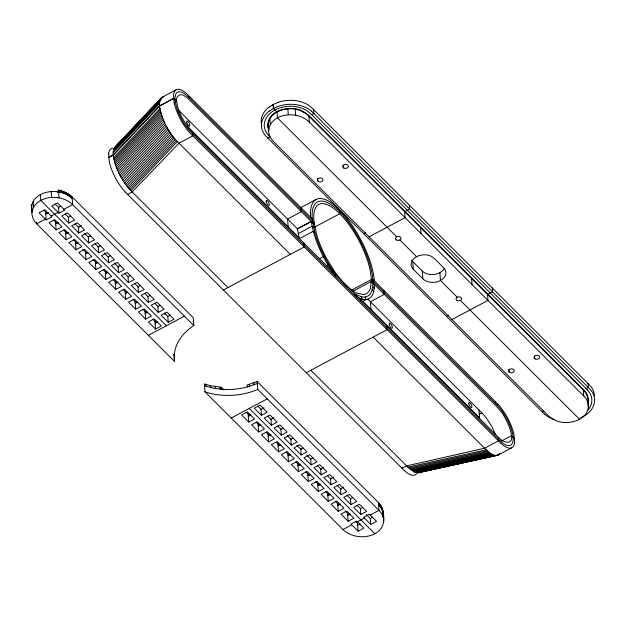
<?xml version="1.0" encoding="UTF-8"?>
<svg xmlns="http://www.w3.org/2000/svg" width="626" height="626" viewBox="0 0 626 626"><rect width="100%" height="100%" fill="white"/><g stroke="black" fill="none" stroke-linecap="round" stroke-linejoin="round"><path stroke-width="0.94" d="M204.491 385.913L215.399 388.574L225.117 389.482A56.763 40.487 -4.5 0 0 244.743 387.588L247.293 386.931L247.137 384.967L257.184 381.563L378.362 502.498L378.511 504.454C384.857 511.239 386.242 524.142 379.02 530.825C370.709 538.078 357.915 538.399 348.369 533.462A27.012 19.265 -4.5 0 1 342.954 529.526L204.952 391.798L204.342 383.949L210.539 385.71L221.135 387.283L223.834 389.982M374.544 284.642L373.542 292.405A56.207 20.525 62 0 1 367.259 299.345L366.32 299.478A41.958 15.321 62 0 1 362.266 299.251L355.56 296.372L354.934 294.024L361.28 296.74A39.853 14.555 62 0 0 365.122 296.959L366.022 296.826A53.39 19.5 62 0 0 371.993 290.237L372.861 285.315L372.814 279.298A53.39 19.5 62 0 0 339.597 211.768L339.37 209.733L336.671 207.175A56.207 20.525 62 0 0 310.652 217.261M31.496 207.762L31.347 204.459L31.973 214.515L33.139 218.865A27.012 19.265 -4.5 0 0 36.644 223.818L174.638 361.546L174.067 354.339M587.978 401.587L587.83 398.285L586.812 395.037A27.012 19.265 -4.5 0 0 583.307 390.084L308.853 116.17A27.012 19.265 -4.5 0 0 303.438 112.226C290.754 104.018 264.07 110.974 268.89 129.324M268.617 129.731L268.765 133.033L269.79 136.28A27.012 19.265 -4.5 0 0 273.288 141.233L547.75 415.148A27.012 19.265 -4.5 0 0 553.157 419.091C566.084 427.73 593.902 419.569 587.274 400.93A27.012 19.265 -4.5 0 0 583.768 395.976L309.314 122.062A27.012 19.265 -4.5 0 0 303.9 118.118C292.162 111.522 271.269 114.417 268.617 129.731L268.155 123.838M383.652 521.849L383.495 518.555L382.478 515.308A27.012 19.265 -4.5 0 0 378.973 510.346L257.802 389.411L257.184 381.563M108.658 153.918L109.26 161.586A28.334 10.345 62 0 0 125.27 192.033M227.974 287.553L130.92 190.695C123.627 183.121 118.369 173.692 115.09 163.73C113.791 158.315 110.528 149.082 116.906 145.811L119.558 143.002M290.323 254.367L177.338 141.601C170.413 134.441 165.381 125.583 162.032 116.24C160.483 110.372 156.883 101.451 162.674 96.928L176.524 89.557M514.611 442.441L514.009 434.765A28.334 10.345 62 0 0 497.999 404.318M31.965 212.316C34.618 197.002 55.511 194.107 67.256 200.703A27.012 19.265 -4.5 0 1 72.663 204.647L193.841 325.583L191.094 327.461A56.763 40.487 -4.5 0 0 174.404 360.232L174.638 361.546M383.065 517.037C383.644 511.818 382.408 506.16 378.362 502.498M588.143 403.833L588.542 399.365L587.352 394.912A27.552 19.649 -4.5 0 0 583.768 389.841L309.307 115.92A27.552 19.649 -4.5 0 0 303.767 111.89C290.511 103.071 262.044 111.428 268.781 130.521M57.67 192.581L58.429 190.046L61.301 190.719L67.843 193.536L72.045 196.791L193.223 317.726L193.841 325.583M63.891 209.319L72.663 204.647L72.201 198.755C60.644 185.406 27.466 190.774 32.239 211.909L32.082 209.937M499.783 453.318C496.136 458.655 489.305 453.036 486.199 449.844L373.206 337.078M174.145 102.656L173.543 94.98A28.334 10.345 62 0 1 187.08 94.017L312.249 218.85L315.081 233.435A53.39 19.5 62 0 0 323.196 254.086L324.268 256.175A39.853 14.555 62 0 0 328.728 264.25L326.373 265.917M114.66 147.313L161.547 97.687M114.253 147.947L162.079 97.257M116.256 146.03L119.574 142.517M123.549 138.315L130.85 130.599M134.16 127.086L142.118 118.674M145.435 115.168L152.728 107.453M156.038 103.947L162.674 96.928L164.02 96.607M113.909 148.683L160.319 99.589M127.516 134.59L130.834 131.084M138.784 122.665L141.437 119.856M149.395 111.444L152.713 107.938M160.671 99.518L163.323 96.717M113.627 149.52L160.045 100.418M113.416 150.443L159.833 101.349M113.275 151.453L159.693 102.359M113.204 152.58L159.614 103.486M113.603 157.65L160.013 108.556M113.877 159.129L160.295 110.027M114.222 160.624L160.632 111.522M114.621 162.157L161.038 113.063M115.09 163.73L161.5 114.636M115.622 165.342L162.032 116.24M116.209 166.97L162.619 117.876M116.851 168.621L163.261 119.527M117.547 170.28L163.965 121.186M118.298 171.939L164.708 122.845M119.096 173.598L165.507 124.504M119.934 175.249L166.344 126.155M120.818 176.876L167.228 127.782M121.734 178.48L168.144 129.386M122.68 180.053L169.098 130.959M123.658 181.587L170.076 132.493M124.66 183.074L171.078 133.98M125.685 184.513L172.095 135.412M126.726 185.891L173.136 136.797M127.774 187.205L174.184 138.111M128.831 188.457L175.241 139.355M129.895 189.631L176.305 140.529M130.92 190.695L177.338 141.601M268.953 107.203L273.312 104.417L277.975 102.398M269.266 111.131L273.625 108.345L278.288 106.326A28.334 20.204 -4.5 0 1 311.529 111.24M108.642 157.314L113.259 154.857L159.677 105.755L173.527 98.384L176.728 101.694C177.807 110.685 182.291 118.917 187.518 126.17A27.552 10.063 62 0 0 192.143 131.554L498.484 437.284A27.552 10.063 62 0 0 502.975 441.001C521.466 449.053 505.323 415.594 500.636 411.251A27.552 10.063 62 0 0 496.011 405.867L371.328 281.434L352.571 291.419M108.666 157.572L113.283 155.115L159.693 106.021L173.551 98.642L175.131 100.097A25.494 9.312 62 0 0 191.055 132.211L499.877 440.485M45.753 214.061L48.452 212.629M60.769 206.071L58.461 207.3L58.922 213.192L64.697 210.117L57.537 202.973L51.762 206.048L58.922 213.192M45.416 219.155L36.644 223.826L36.511 222.136M51.191 216.08L58.116 212.394M46.222 219.953L51.989 216.878L44.837 209.733L39.062 212.809L46.222 219.953L45.604 212.097M55.698 223.983L58.39 222.551M70.707 215.993L68.398 217.222L68.86 223.114L74.635 220.039L67.475 212.895L61.7 215.97L68.86 223.114M56.16 229.875L61.935 226.8L54.775 219.656L49 222.731L56.16 229.875L55.542 222.019M127.563 194.412L132.18 191.955L178.958 143.213L192.808 135.842L192.659 133.878M65.636 233.905L68.328 232.465M81.411 225.501L78.336 227.144L78.798 233.029L84.573 229.961L77.413 222.817L71.638 225.884L78.798 233.029M66.098 239.789L71.873 236.722L64.713 229.578L58.938 232.645L66.098 239.789L65.48 231.941M267.74 138.049L270.049 136.82L268.812 135.584M311.615 114.691L313.923 113.462L313.618 109.534M75.574 243.819L78.047 242.505M88.736 242.951L81.583 235.806L87.35 232.731L94.51 239.875L88.736 242.951L88.274 237.058L90.747 235.744M76.036 249.711L81.81 246.636L74.651 239.492L68.876 242.567L76.036 249.711L75.417 241.855M85.512 253.741L87.984 252.427M100.692 245.666L98.212 246.98L98.681 252.873L104.448 249.797L97.296 242.653L91.521 245.728L98.681 252.873M85.981 259.634L91.748 256.558L84.588 249.414L78.821 252.489L85.981 259.634L85.363 251.777M95.457 263.663L97.93 262.341M108.619 262.795L101.459 255.643L107.234 252.575L114.394 259.72L108.619 262.795L108.157 256.903L110.63 255.58M95.919 269.556L101.694 266.48L94.534 259.336L88.759 262.404L95.919 269.556L95.301 261.699M105.395 273.578L107.868 272.263M120.568 265.502L118.095 266.817L118.557 272.709L124.331 269.634L117.172 262.49L111.397 265.565L118.557 272.709M105.857 279.47L111.631 276.395L104.472 269.25L98.697 272.326L105.857 279.47L105.238 271.614M115.333 283.5L117.805 282.185M130.505 275.424L128.033 276.739L128.494 282.631L134.269 279.556L127.109 272.412L121.334 275.487L128.494 282.631M115.794 289.392L121.569 286.317L114.409 279.173L108.634 282.248L115.794 289.392L115.176 281.536M125.27 293.422L127.743 292.099M140.451 285.339L137.97 286.661L138.44 292.553L144.207 289.478L137.047 282.334L131.28 285.401L138.44 292.553M125.732 299.314L131.507 296.239L124.347 289.095L118.572 292.162L125.732 299.314L125.114 291.458M300.613 207.715L316.122 199.459M135.208 303.336L137.689 302.022M150.389 295.261L147.916 296.575L148.378 302.468L154.153 299.4L146.993 292.248L141.218 295.323L148.378 302.468M135.678 309.228L141.445 306.161L134.293 299.009L128.518 302.084L135.678 309.228L135.059 301.38M314.753 232.207L313.282 231.284L299.424 238.655L297.28 228.74L311.138 221.361L313.634 232.614A56.207 20.525 62 0 0 322.179 254.352L323.306 256.55A41.958 15.321 62 0 0 328.001 265.048L335.364 276.215L335.692 274.822L328.728 264.25M297.327 229.022L311.185 221.643L312.742 222.966M145.154 313.258L147.173 312.186M160.162 305.269L157.854 306.497L158.315 312.39L164.09 309.314L156.93 302.17L151.156 305.245L158.315 312.39M298.195 233.662L312.053 226.283L313.571 227.41M314.174 227.348L339.754 213.732L339.37 209.733M145.615 319.15L151.39 316.075L144.23 308.931L138.456 312.006L145.615 319.15L144.997 311.294M155.091 323.18L157.564 321.866M168.253 322.312L161.093 315.168L166.868 312.092L174.028 319.237L168.253 322.312L167.791 316.42L170.264 315.105M223.357 290.01L304.181 246.988L303.876 243.06M155.553 329.073L161.328 325.997L154.168 318.853L148.393 321.928L155.553 329.073L154.935 321.216M148.37 335.333L184.396 316.153M363.534 233.647L365.842 232.418M405.1 211.525L409.717 209.068L409.412 205.14M319.229 258.718L324.268 256.175M369.074 236.839L405.1 217.66L404.639 211.768M351.695 290.041L371.304 279.603L497.091 405.139M360.639 300.12L362.266 299.251L361.28 296.74M362.243 301.646L366.32 299.478L365.122 296.959M306.239 372.728L387.064 329.706L386.751 325.778M231.221 418.012L267.247 398.84M248.287 416.188L250.979 414.756M264.062 407.792L260.987 409.427L261.449 415.32L267.224 412.244L260.064 405.1L254.289 408.175L261.449 415.32M446.416 316.365L448.725 315.136M487.983 294.236L492.599 291.779L492.286 287.85M248.749 422.08L254.524 419.005L247.364 411.861L241.589 414.936L248.749 422.08L248.131 414.224M451.956 319.55L487.983 300.37L487.521 294.486M258.225 426.11L260.917 424.678M274.008 417.706L270.925 419.35L271.387 425.242L277.161 422.167L270.002 415.022L264.227 418.09L271.387 425.242M258.687 432.003L264.462 428.927L257.302 421.783L251.527 424.858L258.687 432.003L258.068 424.146M268.163 436.025L270.862 434.593M283.171 428.035L280.863 429.264L281.332 435.156L287.099 432.089L279.939 424.937L274.172 428.012L281.332 435.156M268.624 441.917L274.399 438.849L267.239 431.697L261.472 434.773L268.624 441.917L268.006 434.068M278.1 445.947L280.8 444.515M293.117 437.957L290.808 439.186L291.27 445.078L297.045 442.003L289.885 434.859L284.11 437.934L291.27 445.078M278.57 451.839L284.337 448.764L277.185 441.62L271.41 444.695L278.57 451.839L277.952 443.983M288.046 455.869L290.738 454.437M303.054 447.88L300.746 449.108L301.208 455L306.983 451.925L299.823 444.781L294.048 447.856L301.208 455M288.508 461.761L294.283 458.686L287.123 451.542L281.348 454.617L288.508 461.761L287.89 453.905M297.984 465.791L300.676 464.351M312.992 457.794L310.684 459.03L311.145 464.915L316.92 461.847L309.76 454.703L303.986 457.77L311.145 464.915M298.445 471.675L304.22 468.608L297.06 461.464L291.286 464.531L298.445 471.675L297.827 463.827M307.922 475.705L310.613 474.273M323.705 467.309L320.622 468.944L321.083 474.837L326.858 471.761L319.698 464.617L313.931 467.692L321.083 474.837M308.383 481.597L314.158 478.522L306.998 471.378L301.223 474.453L308.383 481.597L307.765 473.741M317.859 485.627L320.559 484.195M333.642 477.223L330.559 478.867L331.029 484.759L336.796 481.684L329.644 474.539L323.869 477.615L331.029 484.759M318.329 491.52L324.096 488.444L316.936 481.3L311.169 484.375L318.329 491.52L317.711 483.663M327.805 495.549L330.497 494.11M343.58 487.145L340.505 488.789L340.967 494.673L346.741 491.606L339.582 484.461L333.807 487.529L340.967 494.673M328.267 501.434L334.041 498.366L326.882 491.222L321.107 494.29L328.267 501.434L327.648 493.585M337.743 505.464L340.434 504.032M350.904 504.595L343.744 497.451L349.519 494.376L356.679 501.52L350.904 504.595L350.443 498.703L352.751 497.474M338.204 511.356L343.979 508.281L336.819 501.136L331.044 504.212L338.204 511.356L337.586 503.5M347.68 515.386L350.372 513.954M362.689 507.396L360.38 508.625L360.842 514.517L366.617 511.442L359.457 504.298L353.682 507.373L360.842 514.517M542.21 411.971L543.744 411.149M586.085 388.613L588.393 387.384L588.08 383.456M348.142 521.278L353.917 518.203L346.757 511.059L340.982 514.134L348.142 521.278L347.524 513.422M501.653 440.939L511.426 435.727L514.627 439.037M342.954 529.526L351.726 524.854M357.501 521.779L364.426 518.093M370.201 515.018L378.98 510.346L378.511 504.454M357.618 525.308L360.091 523.985M370.788 524.439L363.628 517.287L369.395 514.22L376.555 521.364L370.788 524.439L370.318 518.547L372.799 517.225M511.63 447.864L497.772 455.243L418.129 472.849L414.85 472.2L407.909 467.129L310.856 370.271M358.08 531.2L363.855 528.125L356.695 520.981L350.928 524.048L358.08 531.2L357.462 523.344L355.513 521.395M580.294 418.121L586.867 414.295A28.334 20.204 -4.5 0 0 590.568 389.724L311.591 111.201M247.293 386.931L257.333 383.519M257.802 389.411L254.508 390.749A56.763 40.487 -4.5 0 1 206.603 392.361L204.952 391.798M479.289 413.88L482.153 413.246A27.552 10.063 62 0 1 486.778 418.63L491.817 426.478L495.565 434.702M407.909 467.129L486.199 449.844M408.935 468.115L487.224 450.83M409.975 469.038L488.264 451.753M411 469.868L489.289 452.582M412.002 470.603L490.291 453.318M412.98 471.237L491.269 453.952M413.935 471.769L492.224 454.484M414.85 472.2L493.139 454.914M415.734 472.52L494.024 455.243M416.58 472.74L494.869 455.454M421.987 471.777L418.129 472.849M423.896 471.362L498.366 454.922M417.378 472.849L495.667 455.564M276.653 111.6L273.312 108.501L273.006 104.581M513.023 437.324L514.603 438.779M544.542 414.224L265.502 135.74M501.082 443.458L190.155 133.158A28.334 10.345 62 0 1 174.106 102.625M404.318 470.572L125.27 192.088M310.379 113.462L587.321 389.841M396.657 236.792L277.435 117.813L276.974 111.921M399.842 239.969L416.58 256.676A12.645 9.022 -4.5 0 1 434.139 258.303L443.701 267.842A12.645 9.022 -4.5 0 1 440.485 280.534L457.223 297.24M460.407 300.417L579.629 419.397M411.65 260.181A12.645 9.022 -4.5 0 0 412.737 261.511L422.3 271.058L422.918 278.906A12.645 9.022 -4.5 0 0 440.485 280.534L439.867 272.678M412.737 261.511L413.356 269.368L422.918 278.906M372.814 279.298L497.991 404.263M188.277 96.936L314.064 222.473M314.354 224.57L189.67 100.137A27.552 10.063 62 0 0 185.179 96.42C181.071 92.327 174.99 96.201 176.728 101.694M179.005 110.692L297.28 228.74M367.83 299.142L482.153 413.246M187.166 126.076L299.228 237.911M362.744 301.309L479.586 417.918L478.968 410.061M55.205 204.053L58.985 207.785M65.143 213.975L68.68 217.457M75.081 223.897L79.056 227.817M84.596 233.349L88.274 237.058M94.98 243.71L98.438 247.16M104.252 253.006L108.157 256.903M114.19 262.92L118.51 267.192M124.746 273.413L128.205 276.864M134.715 283.414L138.589 287.232M144.661 293.328L148.276 296.896M154.505 303.117L157.963 306.568M164.536 313.172L167.791 316.42M257.576 405.977L261.034 409.435M267.67 416.102L271.418 419.796M277.608 426.016L281.105 429.467M287.334 435.68L291.489 439.828M296.841 445.211L301.176 449.499M306.779 455.133L310.872 459.171M317.366 465.697L321.255 469.531M327.312 475.619L330.943 479.203M337.171 485.416L341.326 489.563M346.859 495.088L350.443 498.703M357.125 505.378L360.709 508.907M366.413 514.65L370.318 518.547M166.383 325.747L40.784 200.398L40.346 194.498M249.234 408.426L374.833 533.775M43.648 210.148L47.271 213.763M53.586 220.07L56.935 223.404M63.531 229.992L67.146 233.6M73.469 239.907L77.092 243.522M82.757 249.179L87.03 253.444M93.344 259.751L96.967 263.366M103.282 269.665L106.905 273.28M113.228 279.587L116.843 283.202M123.165 289.509L126.788 293.125M133.103 299.431L136.445 302.765M143.041 309.346L146.664 312.961M152.987 319.268L156.531 322.805M246.175 412.276L249.797 415.891M256.12 422.198L259.461 425.531M266.058 432.12L269.681 435.727M275.996 442.034L279.619 445.649M285.933 451.956L289.556 455.572M295.879 461.878L299.494 465.486M305.817 471.793L309.44 475.408M315.754 481.715L319.377 485.33M325.692 491.637L329.315 495.244M334.98 500.902L338.979 504.892M344.926 510.824L349.191 515.088M339.511 209.874L342.234 212.723A56.207 20.525 62 0 1 374.411 280.886M372.94 283.038L374.536 284.869M275.057 110.012L273.625 108.345L273.312 104.417M372.728 286.442L374.317 288.422M372.165 289.509L373.73 291.614M267.834 126.35L268.186 127.461M173.942 354.339L174.177 355.654M58.429 190.046L59.055 197.902M72.045 196.791L72.201 198.755M71.098 195.907L71.254 197.871M70.081 195.062L70.237 197.034M68.993 194.271L69.15 196.243M67.843 193.536L67.999 195.5M66.63 192.847L66.786 194.819M65.37 192.221L65.527 194.193M64.055 191.658L64.212 193.622M62.694 191.157L62.858 193.121M61.301 190.719L61.465 192.683M59.877 190.343L60.041 192.315M31.793 209.514L31.903 210.821M31.3 205.555L31.66 209.726M588.111 403.269L588.448 407.479M583.307 390.084L583.768 395.976M534.346 355.897L534.549 358.51M508.946 369.418L509.149 372.032M495.346 401.587L495.495 403.543M498.28 438.889L498.437 440.853L484.579 448.232L406.65 465.869L402.033 468.334L401.923 467.019M471.574 278.57L472.043 284.462M420.578 227.676L421.048 233.568M383.973 290.433L384.278 294.361L370.428 301.732L371.046 309.588M343.087 165.014L343.291 167.635M345.309 284.423L345.466 286.387M317.687 178.535L317.891 181.157M308.853 116.17L309.314 122.062M295.237 109.425L295.699 115.317M301.09 207.715L301.403 211.643L287.545 219.022L288.163 226.878M287.835 108.979L288.296 114.871M269.822 118.564L270.283 124.457M221.135 387.283L221.291 389.247M189.717 96.568L189.874 98.532M164.888 313.477L164.99 314.784M382.885 510.699L383.229 514.862M382.635 509.603L382.791 511.567M382.298 508.523L382.447 510.48M381.86 507.451L382.016 509.415M381.336 506.403L381.492 508.367M380.725 505.378L380.874 507.342M380.021 504.384L380.17 506.348M379.231 503.421L379.379 505.385M253.89 382.893L254.039 384.857M249.312 384.403L249.461 386.367M220.062 387.22L220.219 389.176M215.25 386.618L215.399 388.574M210.539 385.71L210.688 387.674M205.985 384.513L206.134 386.469M51.215 191.556L51.653 197.456M33.201 201.142L33.64 207.042M587.227 389.888A25.494 18.185 -4.5 0 1 587.955 410.093M310.293 113.502A25.494 18.185 -4.5 0 0 274.986 109.941A25.494 18.185 -4.5 0 0 268.906 135.537M554.589 419.592A28.334 20.204 -4.5 0 1 544.604 414.193M594.379 395.695A28.334 20.204 -4.5 0 0 590.255 385.796L311.279 107.273A28.334 20.204 -4.5 0 0 277.952 102.351M265.565 135.709A28.334 20.204 -4.5 0 1 269.211 111.099M261.801 125.795A28.334 20.204 -4.5 0 1 261.457 124.504M261.238 123.197A28.334 20.204 -4.5 0 1 268.898 107.171M444.1 268.953A12.645 9.022 -4.5 0 1 422.3 271.058M413.356 269.368A12.645 9.022 -4.5 0 1 416.58 256.676M497.099 405.21A25.494 9.312 62 0 1 513.093 437.394A25.494 9.312 62 0 1 499.869 440.407M312.249 218.85A53.39 19.5 62 0 1 339.597 211.768M175.061 100.027A25.494 9.312 62 0 1 188.285 97.014M514.65 442.488A28.334 10.345 62 0 1 501.074 443.404M108.619 153.863A28.334 10.345 62 0 1 112.993 148.159M416.47 473.718A28.334 10.345 62 0 1 404.31 470.517M371.351 280.675L370.443 288.07A50.581 18.475 62 0 1 363.103 294.556L357.18 293.211A50.581 18.475 62 0 1 332.93 269.008L326.224 257.748A50.581 18.475 62 0 1 316.521 234.257L313.845 220.446A50.581 18.475 62 0 1 339.754 213.732A50.581 18.475 62 0 1 371.218 277.709L371.351 280.675M509.642 372.407A2.809 2.003 -4.5 0 0 514.22 371.061A2.809 2.003 -4.5 0 0 510.519 368.949A2.809 2.003 -4.5 0 0 509.642 372.407M535.042 358.886A2.809 2.003 -4.5 0 0 539.62 357.54A2.809 2.003 -4.5 0 0 535.919 355.427A2.809 2.003 -4.5 0 0 535.042 358.886M318.384 181.524A2.809 2.003 -4.5 0 0 322.961 180.178A2.809 2.003 -4.5 0 0 319.26 178.074A2.809 2.003 -4.5 0 0 318.384 181.524M343.784 168.003A2.809 2.003 -4.5 0 0 348.361 166.657A2.809 2.003 -4.5 0 0 344.66 164.552A2.809 2.003 -4.5 0 0 343.784 168.003M456.996 300.425A2.809 2.003 -4.5 0 0 461.573 299.087A2.809 2.003 -4.5 0 0 457.872 296.974A2.809 2.003 -4.5 0 0 456.996 300.425M396.43 239.985A2.809 2.003 -4.5 0 0 401.008 238.639A2.809 2.003 -4.5 0 0 397.307 236.526A2.809 2.003 -4.5 0 0 396.43 239.985M468.827 404.013A2.809 1.025 62 0 0 471.566 407.549A2.809 1.025 62 0 0 470.595 403.551A2.809 1.025 62 0 0 468.827 404.013M186.751 122.493A2.809 1.025 62 0 0 189.49 126.037A2.809 1.025 62 0 0 188.52 122.039A2.809 1.025 62 0 0 186.751 122.493M266.269 201.854A2.809 1.025 62 0 0 269.008 205.391A2.809 1.025 62 0 0 268.03 201.4A2.809 1.025 62 0 0 266.269 201.854M389.317 324.675A2.809 1.025 62 0 0 392.056 328.212A2.809 1.025 62 0 0 391.078 324.213A2.809 1.025 62 0 0 389.317 324.675"/></g></svg>
